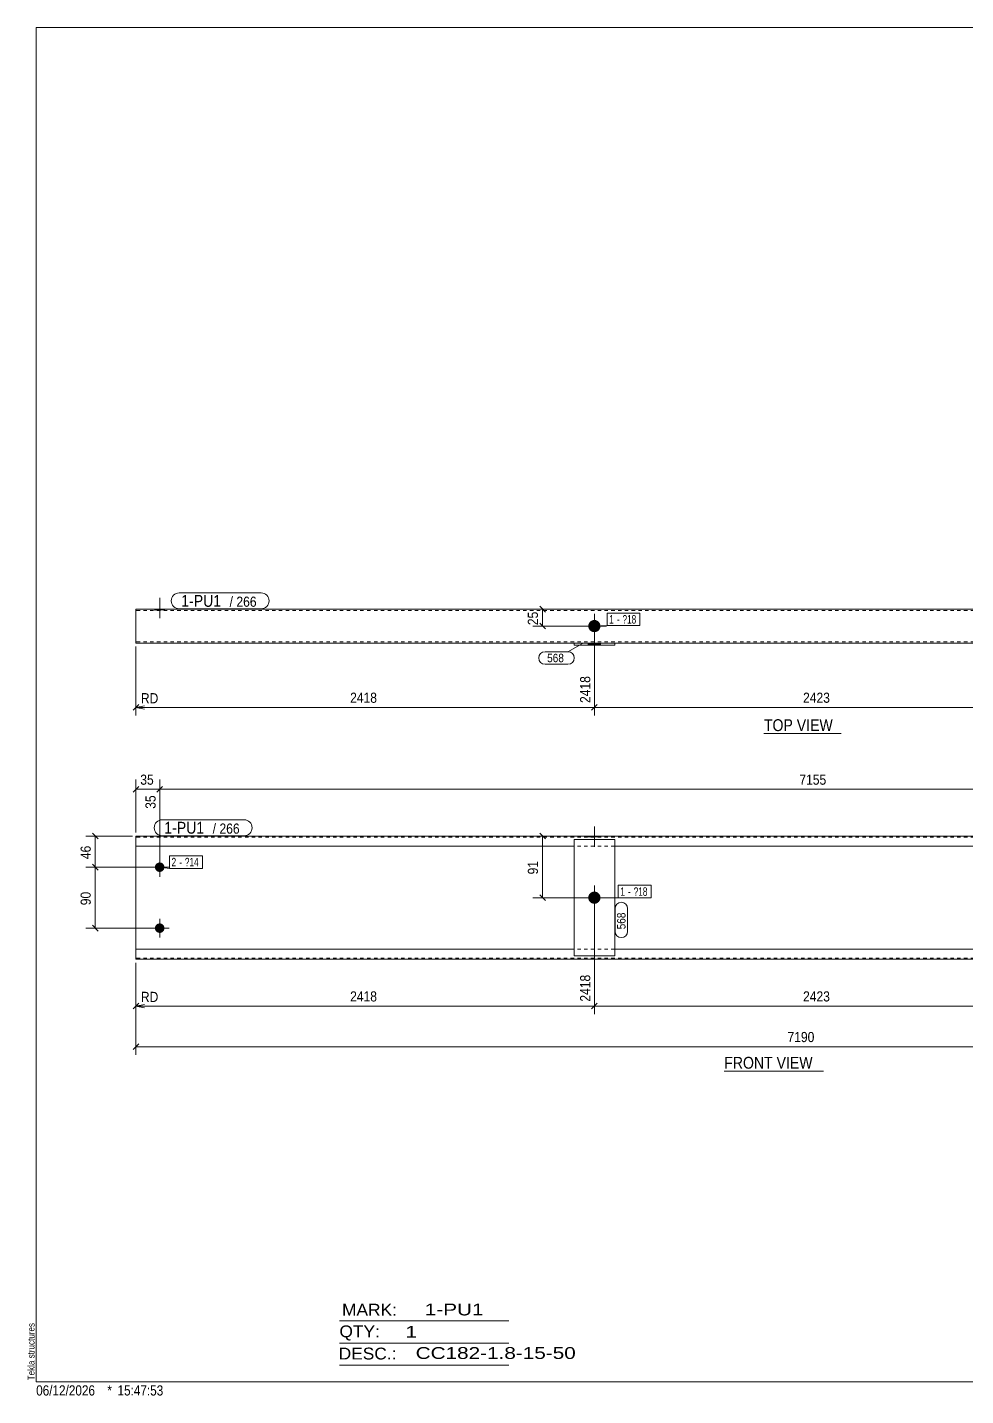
# Model space of a CAD drawing. Header units: millimetres. Extents: x 2 to 579, y 1 to 405.
# Drawn here: x 2.4 to 279.3, y 1 to 405 of the extents above; entities that cross this region are included whole.
import ezdxf

# ---------------------------------------------------------------- set-up
doc = ezdxf.new("R2010")
doc.units = ezdxf.units.MM
doc.linetypes.add('XKITLINE00', pattern=[0])
doc.linetypes.add('XKITLINE01', pattern=[4, 1, -1, 1, -1])
for name, color, linetype, lineweight in [('Bolt', 3, 'Continuous', 0), ('BoltMark', 7, 'Continuous', 0), ('Dimensions', 7, 'Continuous', 0), ('DrawingSheet', 5, 'Continuous', 0), ('OtherObjectType', 7, 'Continuous', 0), ('Part', 2, 'Continuous', 0), ('PartMark', 7, 'Continuous', 0)]:
    doc.layers.add(name, color=color, linetype=linetype, lineweight=lineweight)
doc.styles.add('ARIAL', font='ARIAL.TTF')
doc.styles.add('ARIAL_NARROW', font='ARIALN.TTF')

# ---------------------------------------------------------------- blocks, each defined once
blk = doc.blocks.new('*A2')
at = {"layer": 'Bolt'}
blk.add_hatch(color=3, dxfattribs=at).paths.add_polyline_path([(167.94, 165.84), (167.94, 166.2), (171.54, 166.2), (171.54, 165.84)], flags=17)
at = {"layer": 'Bolt', "color": 3, "linetype": 'XKITLINE00', "lineweight": 0}
for p, q in [((167.94, 166.2), (167.94, 165.84)), ((169.74, 169.02), (169.74, 163.02)), ((171.54, 166.2), (171.54, 165.84))]:
    blk.add_line(p, q, dxfattribs=at)
blk = doc.blocks.new('*A3')
at = {"layer": 'Bolt'}
for points in [[(41.48, 158.4), (41.52, 158.4), (41.55, 158.4), (41.59, 158.39), (41.62, 158.39), (41.66, 158.38), (41.69, 158.38), (41.72, 158.37), (41.76, 158.37), (41.79, 158.36), (41.82, 158.35), (41.86, 158.34), (41.89, 158.33), (41.92, 158.32), (41.95, 158.31), (41.99, 158.29), (42.02, 158.28), (42.05, 158.27), (42.08, 158.25), (42.11, 158.23), (42.14, 158.22), (42.17, 158.2), (42.2, 158.18), (42.23, 158.16), (42.26, 158.14), (42.28, 158.12), (42.31, 158.1), (42.34, 158.08), (42.36, 158.06), (42.39, 158.04), (42.42, 158.01), (42.44, 157.99), (42.46, 157.97), (42.49, 157.94), (42.51, 157.91), (42.53, 157.89), (42.55, 157.86), (42.57, 157.83), (42.59, 157.81), (42.61, 157.78), (42.63, 157.75), (42.65, 157.72), (42.67, 157.69), (42.68, 157.66), (42.7, 157.63), (42.72, 157.6), (42.73, 157.57), (42.74, 157.54), (42.76, 157.5), (42.77, 157.47), (42.78, 157.44), (42.79, 157.41), (42.8, 157.37), (42.81, 157.34), (42.82, 157.31), (42.82, 157.27), (42.83, 157.24), (42.83, 157.21), (42.84, 157.17), (42.84, 157.14), (42.85, 157.1), (42.85, 157.07), (42.85, 157.03), (42.85, 157), (42.85, 156.97), (42.85, 156.93), (42.85, 156.9), (42.84, 156.86), (42.84, 156.83), (42.83, 156.79), (42.83, 156.76), (42.82, 156.73), (42.82, 156.69), (42.81, 156.66), (42.8, 156.63), (42.79, 156.59), (42.78, 156.56), (42.77, 156.53), (42.76, 156.5), (42.74, 156.46), (42.73, 156.43), (42.72, 156.4), (42.7, 156.37), (42.68, 156.34), (42.67, 156.31), (42.65, 156.28), (42.63, 156.25), (42.61, 156.22), (42.59, 156.19), (42.57, 156.17), (42.55, 156.14), (42.53, 156.11), (42.51, 156.09), (42.49, 156.06), (42.46, 156.03), (42.44, 156.01), (42.42, 155.99), (42.39, 155.96), (42.36, 155.94), (42.34, 155.92), (42.31, 155.9), (42.28, 155.88), (42.26, 155.86), (42.23, 155.84), (42.2, 155.82), (42.17, 155.8), (42.14, 155.78), (42.11, 155.77), (42.08, 155.75), (42.05, 155.73), (42.02, 155.72), (41.99, 155.71), (41.95, 155.69), (41.92, 155.68), (41.89, 155.67), (41.86, 155.66), (41.82, 155.65), (41.79, 155.64), (41.76, 155.63), (41.72, 155.63), (41.69, 155.62), (41.66, 155.62), (41.62, 155.61), (41.59, 155.61), (41.55, 155.6), (41.52, 155.6), (41.48, 155.6), (41.45, 155.6), (41.42, 155.6), (41.38, 155.6), (41.35, 155.6), (41.31, 155.61), (41.28, 155.61), (41.24, 155.62), (41.21, 155.62), (41.18, 155.63), (41.14, 155.63), (41.11, 155.64), (41.08, 155.65), (41.04, 155.66), (41.01, 155.67), (40.98, 155.68), (40.95, 155.69), (40.91, 155.71), (40.88, 155.72), (40.85, 155.73), (40.82, 155.75), (40.79, 155.77), (40.76, 155.78), (40.73, 155.8), (40.7, 155.82), (40.67, 155.84), (40.64, 155.86), (40.62, 155.88), (40.59, 155.9), (40.56, 155.92), (40.54, 155.94), (40.51, 155.96), (40.48, 155.99), (40.46, 156.01), (40.44, 156.03), (40.41, 156.06), (40.39, 156.09), (40.37, 156.11), (40.35, 156.14), (40.33, 156.17), (40.31, 156.19), (40.29, 156.22), (40.27, 156.25), (40.25, 156.28), (40.23, 156.31), (40.22, 156.34), (40.2, 156.37), (40.18, 156.4), (40.17, 156.43), (40.16, 156.46), (40.14, 156.5), (40.13, 156.53), (40.12, 156.56), (40.11, 156.59), (40.1, 156.63), (40.09, 156.66), (40.08, 156.69), (40.08, 156.73), (40.07, 156.76), (40.07, 156.79), (40.06, 156.83), (40.06, 156.86), (40.05, 156.9), (40.05, 156.93), (40.05, 156.97), (40.05, 157), (40.05, 157.03), (40.05, 157.07), (40.05, 157.1), (40.06, 157.14), (40.06, 157.17), (40.07, 157.21), (40.07, 157.24), (40.08, 157.27), (40.08, 157.31), (40.09, 157.34), (40.1, 157.37), (40.11, 157.41), (40.12, 157.44), (40.13, 157.47), (40.14, 157.5), (40.16, 157.54), (40.17, 157.57), (40.18, 157.6), (40.2, 157.63), (40.22, 157.66), (40.23, 157.69), (40.25, 157.72), (40.27, 157.75), (40.29, 157.78), (40.31, 157.81), (40.33, 157.83), (40.35, 157.86), (40.37, 157.89), (40.39, 157.91), (40.41, 157.94), (40.44, 157.97), (40.46, 157.99), (40.48, 158.01), (40.51, 158.04), (40.54, 158.06), (40.56, 158.08), (40.59, 158.1), (40.62, 158.12), (40.64, 158.14), (40.67, 158.16), (40.7, 158.18), (40.73, 158.2), (40.76, 158.22), (40.79, 158.23), (40.82, 158.25), (40.85, 158.27), (40.88, 158.28), (40.91, 158.29), (40.95, 158.31), (40.98, 158.32), (41.01, 158.33), (41.04, 158.34), (41.08, 158.35), (41.11, 158.36), (41.14, 158.37), (41.18, 158.37), (41.21, 158.38), (41.24, 158.38), (41.28, 158.39), (41.31, 158.39), (41.35, 158.4), (41.38, 158.4), (41.42, 158.4), (41.45, 158.4)], [(41.48, 140.4), (41.52, 140.4), (41.55, 140.4), (41.59, 140.39), (41.62, 140.39), (41.66, 140.38), (41.69, 140.38), (41.72, 140.37), (41.76, 140.37), (41.79, 140.36), (41.82, 140.35), (41.86, 140.34), (41.89, 140.33), (41.92, 140.32), (41.95, 140.31), (41.99, 140.29), (42.02, 140.28), (42.05, 140.27), (42.08, 140.25), (42.11, 140.23), (42.14, 140.22), (42.17, 140.2), (42.2, 140.18), (42.23, 140.16), (42.26, 140.14), (42.28, 140.12), (42.31, 140.1), (42.34, 140.08), (42.36, 140.06), (42.39, 140.04), (42.42, 140.01), (42.44, 139.99), (42.46, 139.97), (42.49, 139.94), (42.51, 139.91), (42.53, 139.89), (42.55, 139.86), (42.57, 139.83), (42.59, 139.81), (42.61, 139.78), (42.63, 139.75), (42.65, 139.72), (42.67, 139.69), (42.68, 139.66), (42.7, 139.63), (42.72, 139.6), (42.73, 139.57), (42.74, 139.54), (42.76, 139.5), (42.77, 139.47), (42.78, 139.44), (42.79, 139.41), (42.8, 139.37), (42.81, 139.34), (42.82, 139.31), (42.82, 139.27), (42.83, 139.24), (42.83, 139.21), (42.84, 139.17), (42.84, 139.14), (42.85, 139.1), (42.85, 139.07), (42.85, 139.03), (42.85, 139), (42.85, 138.97), (42.85, 138.93), (42.85, 138.9), (42.84, 138.86), (42.84, 138.83), (42.83, 138.79), (42.83, 138.76), (42.82, 138.73), (42.82, 138.69), (42.81, 138.66), (42.8, 138.63), (42.79, 138.59), (42.78, 138.56), (42.77, 138.53), (42.76, 138.5), (42.74, 138.46), (42.73, 138.43), (42.72, 138.4), (42.7, 138.37), (42.68, 138.34), (42.67, 138.31), (42.65, 138.28), (42.63, 138.25), (42.61, 138.22), (42.59, 138.19), (42.57, 138.17), (42.55, 138.14), (42.53, 138.11), (42.51, 138.09), (42.49, 138.06), (42.46, 138.03), (42.44, 138.01), (42.42, 137.99), (42.39, 137.96), (42.36, 137.94), (42.34, 137.92), (42.31, 137.9), (42.28, 137.88), (42.26, 137.86), (42.23, 137.84), (42.2, 137.82), (42.17, 137.8), (42.14, 137.78), (42.11, 137.77), (42.08, 137.75), (42.05, 137.73), (42.02, 137.72), (41.99, 137.71), (41.95, 137.69), (41.92, 137.68), (41.89, 137.67), (41.86, 137.66), (41.82, 137.65), (41.79, 137.64), (41.76, 137.63), (41.72, 137.63), (41.69, 137.62), (41.66, 137.62), (41.62, 137.61), (41.59, 137.61), (41.55, 137.6), (41.52, 137.6), (41.48, 137.6), (41.45, 137.6), (41.42, 137.6), (41.38, 137.6), (41.35, 137.6), (41.31, 137.61), (41.28, 137.61), (41.24, 137.62), (41.21, 137.62), (41.18, 137.63), (41.14, 137.63), (41.11, 137.64), (41.08, 137.65), (41.04, 137.66), (41.01, 137.67), (40.98, 137.68), (40.95, 137.69), (40.91, 137.71), (40.88, 137.72), (40.85, 137.73), (40.82, 137.75), (40.79, 137.77), (40.76, 137.78), (40.73, 137.8), (40.7, 137.82), (40.67, 137.84), (40.64, 137.86), (40.62, 137.88), (40.59, 137.9), (40.56, 137.92), (40.54, 137.94), (40.51, 137.96), (40.48, 137.99), (40.46, 138.01), (40.44, 138.03), (40.41, 138.06), (40.39, 138.09), (40.37, 138.11), (40.35, 138.14), (40.33, 138.17), (40.31, 138.19), (40.29, 138.22), (40.27, 138.25), (40.25, 138.28), (40.23, 138.31), (40.22, 138.34), (40.2, 138.37), (40.18, 138.4), (40.17, 138.43), (40.16, 138.46), (40.14, 138.5), (40.13, 138.53), (40.12, 138.56), (40.11, 138.59), (40.1, 138.63), (40.09, 138.66), (40.08, 138.69), (40.08, 138.73), (40.07, 138.76), (40.07, 138.79), (40.06, 138.83), (40.06, 138.86), (40.05, 138.9), (40.05, 138.93), (40.05, 138.97), (40.05, 139), (40.05, 139.03), (40.05, 139.07), (40.05, 139.1), (40.06, 139.14), (40.06, 139.17), (40.07, 139.21), (40.07, 139.24), (40.08, 139.27), (40.08, 139.31), (40.09, 139.34), (40.1, 139.37), (40.11, 139.41), (40.12, 139.44), (40.13, 139.47), (40.14, 139.5), (40.16, 139.54), (40.17, 139.57), (40.18, 139.6), (40.2, 139.63), (40.22, 139.66), (40.23, 139.69), (40.25, 139.72), (40.27, 139.75), (40.29, 139.78), (40.31, 139.81), (40.33, 139.83), (40.35, 139.86), (40.37, 139.89), (40.39, 139.91), (40.41, 139.94), (40.44, 139.97), (40.46, 139.99), (40.48, 140.01), (40.51, 140.04), (40.54, 140.06), (40.56, 140.08), (40.59, 140.1), (40.62, 140.12), (40.64, 140.14), (40.67, 140.16), (40.7, 140.18), (40.73, 140.2), (40.76, 140.22), (40.79, 140.23), (40.82, 140.25), (40.85, 140.27), (40.88, 140.28), (40.91, 140.29), (40.95, 140.31), (40.98, 140.32), (41.01, 140.33), (41.04, 140.34), (41.08, 140.35), (41.11, 140.36), (41.14, 140.37), (41.18, 140.37), (41.21, 140.38), (41.24, 140.38), (41.28, 140.39), (41.31, 140.39), (41.35, 140.4), (41.38, 140.4), (41.42, 140.4), (41.45, 140.4)]]:
    blk.add_hatch(color=3, dxfattribs=at).paths.add_polyline_path(points, flags=17)
at = {"layer": 'Bolt', "color": 3, "linetype": 'XKITLINE00', "lineweight": 0}
for p, q in [((41.45, 154.2), (41.45, 159.8)), ((44.25, 157), (38.65, 157)), ((41.45, 136.2), (41.45, 141.8)), ((44.25, 139), (38.65, 139))]:
    blk.add_line(p, q, dxfattribs=at)
blk = doc.blocks.new('*A4')
at = {"layer": 'Bolt'}
blk.add_hatch(color=3, dxfattribs=at).paths.add_polyline_path([(171.54, 147.96), (171.54, 147.91), (171.54, 147.87), (171.54, 147.82), (171.53, 147.78), (171.52, 147.74), (171.52, 147.69), (171.51, 147.65), (171.5, 147.61), (171.49, 147.56), (171.48, 147.52), (171.47, 147.48), (171.45, 147.44), (171.44, 147.39), (171.42, 147.35), (171.41, 147.31), (171.39, 147.27), (171.37, 147.23), (171.35, 147.19), (171.33, 147.15), (171.31, 147.11), (171.29, 147.07), (171.26, 147.04), (171.24, 147), (171.22, 146.96), (171.19, 146.93), (171.16, 146.89), (171.14, 146.86), (171.11, 146.82), (171.08, 146.79), (171.05, 146.76), (171.02, 146.73), (170.99, 146.7), (170.95, 146.67), (170.92, 146.64), (170.89, 146.61), (170.85, 146.58), (170.82, 146.55), (170.78, 146.53), (170.74, 146.5), (170.71, 146.48), (170.67, 146.46), (170.63, 146.43), (170.59, 146.41), (170.55, 146.39), (170.51, 146.37), (170.47, 146.35), (170.43, 146.34), (170.39, 146.32), (170.35, 146.31), (170.31, 146.29), (170.27, 146.28), (170.22, 146.27), (170.18, 146.25), (170.14, 146.24), (170.1, 146.23), (170.05, 146.23), (170.01, 146.22), (169.96, 146.21), (169.92, 146.21), (169.88, 146.2), (169.83, 146.2), (169.79, 146.2), (169.74, 146.2), (169.7, 146.2), (169.66, 146.2), (169.61, 146.2), (169.57, 146.21), (169.52, 146.21), (169.48, 146.22), (169.44, 146.23), (169.39, 146.23), (169.35, 146.24), (169.31, 146.25), (169.26, 146.27), (169.22, 146.28), (169.18, 146.29), (169.14, 146.31), (169.1, 146.32), (169.06, 146.34), (169.01, 146.35), (168.97, 146.37), (168.93, 146.39), (168.9, 146.41), (168.86, 146.43), (168.82, 146.46), (168.78, 146.48), (168.74, 146.5), (168.71, 146.53), (168.67, 146.55), (168.64, 146.58), (168.6, 146.61), (168.57, 146.64), (168.54, 146.67), (168.5, 146.7), (168.47, 146.73), (168.44, 146.76), (168.41, 146.79), (168.38, 146.82), (168.35, 146.86), (168.32, 146.89), (168.3, 146.93), (168.27, 146.96), (168.25, 147), (168.22, 147.04), (168.2, 147.07), (168.18, 147.11), (168.16, 147.15), (168.14, 147.19), (168.12, 147.23), (168.1, 147.27), (168.08, 147.31), (168.06, 147.35), (168.05, 147.39), (168.03, 147.44), (168.02, 147.48), (168.01, 147.52), (168, 147.56), (167.99, 147.61), (167.98, 147.65), (167.97, 147.69), (167.96, 147.74), (167.96, 147.78), (167.95, 147.82), (167.95, 147.87), (167.95, 147.91), (167.94, 147.96), (167.94, 148), (167.94, 148.04), (167.95, 148.09), (167.95, 148.13), (167.95, 148.18), (167.96, 148.22), (167.96, 148.26), (167.97, 148.31), (167.98, 148.35), (167.99, 148.39), (168, 148.44), (168.01, 148.48), (168.02, 148.52), (168.03, 148.56), (168.05, 148.61), (168.06, 148.65), (168.08, 148.69), (168.1, 148.73), (168.12, 148.77), (168.14, 148.81), (168.16, 148.85), (168.18, 148.89), (168.2, 148.93), (168.22, 148.96), (168.25, 149), (168.27, 149.04), (168.3, 149.07), (168.32, 149.11), (168.35, 149.14), (168.38, 149.18), (168.41, 149.21), (168.44, 149.24), (168.47, 149.27), (168.5, 149.3), (168.54, 149.33), (168.57, 149.36), (168.6, 149.39), (168.64, 149.42), (168.67, 149.45), (168.71, 149.47), (168.74, 149.5), (168.78, 149.52), (168.82, 149.54), (168.86, 149.57), (168.9, 149.59), (168.93, 149.61), (168.97, 149.63), (169.01, 149.65), (169.06, 149.66), (169.1, 149.68), (169.14, 149.69), (169.18, 149.71), (169.22, 149.72), (169.26, 149.73), (169.31, 149.75), (169.35, 149.76), (169.39, 149.77), (169.44, 149.77), (169.48, 149.78), (169.52, 149.79), (169.57, 149.79), (169.61, 149.8), (169.66, 149.8), (169.7, 149.8), (169.74, 149.8), (169.79, 149.8), (169.83, 149.8), (169.88, 149.8), (169.92, 149.79), (169.96, 149.79), (170.01, 149.78), (170.05, 149.77), (170.1, 149.77), (170.14, 149.76), (170.18, 149.75), (170.22, 149.73), (170.27, 149.72), (170.31, 149.71), (170.35, 149.69), (170.39, 149.68), (170.43, 149.66), (170.47, 149.65), (170.51, 149.63), (170.55, 149.61), (170.59, 149.59), (170.63, 149.57), (170.67, 149.54), (170.71, 149.52), (170.74, 149.5), (170.78, 149.47), (170.82, 149.45), (170.85, 149.42), (170.89, 149.39), (170.92, 149.36), (170.95, 149.33), (170.99, 149.3), (171.02, 149.27), (171.05, 149.24), (171.08, 149.21), (171.11, 149.18), (171.14, 149.14), (171.16, 149.11), (171.19, 149.07), (171.22, 149.04), (171.24, 149), (171.26, 148.96), (171.29, 148.93), (171.31, 148.89), (171.33, 148.85), (171.35, 148.81), (171.37, 148.77), (171.39, 148.73), (171.41, 148.69), (171.42, 148.65), (171.44, 148.61), (171.45, 148.56), (171.47, 148.52), (171.48, 148.48), (171.49, 148.44), (171.5, 148.39), (171.51, 148.35), (171.52, 148.31), (171.52, 148.26), (171.53, 148.22), (171.54, 148.18), (171.54, 148.13), (171.54, 148.09), (171.54, 148.04), (171.54, 148)], flags=17)
at = {"layer": 'Bolt', "color": 3, "linetype": 'XKITLINE00', "lineweight": 0}
for p, q in [((169.74, 151.6), (169.74, 144.4)), ((173.34, 148), (166.14, 148))]:
    blk.add_line(p, q, dxfattribs=at)
blk = doc.blocks.new('*A6')
at = {"layer": 'Part'}
blk.add_hatch(color=2, dxfattribs=at).paths.add_polyline_path([(367.14, 131.2), (368.74, 131.2), (367.94, 129.8)], flags=17)
at = {"layer": 'Part', "color": 2, "linetype": 'XKITLINE00', "lineweight": 0}
for p, q in [((34.45, 129.8), (34.45, 166.2)), ((103.64, 166.2), (34.45, 166.2)), ((235.74, 166.2), (103.74, 166.2)), ((367.84, 166.2), (235.84, 166.2)), ((427.94, 166.2), (367.94, 166.2)), ((427.94, 129.8), (427.94, 166.2)), ((103.64, 163.2), (34.45, 163.2)), ((163.74, 163.2), (103.74, 163.2)), ((235.74, 163.2), (175.74, 163.2)), ((295.84, 163.2), (235.84, 163.2)), ((367.84, 163.2), (307.84, 163.2)), ((427.94, 163.2), (367.94, 163.2)), ((103.64, 132.8), (34.45, 132.8)), ((103.64, 129.8), (34.45, 129.8)), ((163.74, 132.8), (103.74, 132.8)), ((235.74, 129.8), (103.74, 129.8)), ((235.74, 132.8), (175.74, 132.8)), ((295.84, 132.8), (235.84, 132.8)), ((367.84, 129.8), (235.84, 129.8)), ((367.84, 132.8), (307.84, 132.8)), ((367.94, 129.8), (367.14, 131.2)), ((367.14, 131.2), (368.74, 131.2)), ((427.94, 132.8), (367.94, 132.8)), ((368.74, 131.2), (367.94, 129.8)), ((427.94, 129.8), (367.94, 129.8))]:
    blk.add_line(p, q, dxfattribs=at)
at = {"layer": 'Part', "color": 7, "linetype": 'XKITLINE01', "lineweight": 0}
for p, q in [((103.64, 165.84), (34.45, 165.84)), ((235.74, 165.84), (103.74, 165.84)), ((367.84, 165.84), (235.84, 165.84)), ((427.94, 165.84), (367.94, 165.84)), ((175.74, 163.2), (163.74, 163.2)), ((307.84, 163.2), (295.84, 163.2)), ((103.64, 130.16), (34.45, 130.16)), ((235.74, 130.16), (103.74, 130.16)), ((175.74, 132.8), (163.74, 132.8)), ((367.84, 130.16), (235.84, 130.16)), ((307.84, 132.8), (295.84, 132.8)), ((427.94, 130.16), (367.94, 130.16))]:
    blk.add_line(p, q, dxfattribs=at)
at = {"layer": 'Part', "color": 2, "linetype": 'XKITLINE00', "lineweight": 0}
blk.add_circle((367.94, 130.7), 1, dxfattribs=at)
blk = doc.blocks.new('*A7')
at = {"layer": 'Part', "color": 2, "linetype": 'XKITLINE00', "lineweight": 0}
for p, q in [((163.74, 165.2), (163.74, 130.8)), ((175.74, 165.2), (163.74, 165.2)), ((175.74, 130.8), (175.74, 165.2)), ((163.74, 130.8), (175.74, 130.8))]:
    blk.add_line(p, q, dxfattribs=at)
blk = doc.blocks.new('*A10')
at = {"layer": 'Bolt'}
blk.add_hatch(color=3, dxfattribs=at).paths.add_polyline_path([(167.94, 228.24), (167.95, 228.29), (167.95, 228.33), (167.95, 228.38), (167.96, 228.42), (167.96, 228.46), (167.97, 228.51), (167.98, 228.55), (167.99, 228.59), (168, 228.64), (168.01, 228.68), (168.02, 228.72), (168.03, 228.76), (168.05, 228.81), (168.06, 228.85), (168.08, 228.89), (168.1, 228.93), (168.12, 228.97), (168.14, 229.01), (168.16, 229.05), (168.18, 229.09), (168.2, 229.13), (168.22, 229.16), (168.25, 229.2), (168.27, 229.24), (168.3, 229.27), (168.32, 229.31), (168.35, 229.34), (168.38, 229.38), (168.41, 229.41), (168.44, 229.44), (168.47, 229.47), (168.5, 229.5), (168.54, 229.53), (168.57, 229.56), (168.6, 229.59), (168.64, 229.62), (168.67, 229.65), (168.71, 229.67), (168.74, 229.7), (168.78, 229.72), (168.82, 229.74), (168.86, 229.77), (168.9, 229.79), (168.93, 229.81), (168.97, 229.83), (169.01, 229.85), (169.06, 229.86), (169.1, 229.88), (169.14, 229.9), (169.18, 229.91), (169.22, 229.92), (169.26, 229.94), (169.31, 229.95), (169.35, 229.96), (169.39, 229.97), (169.44, 229.97), (169.48, 229.98), (169.52, 229.99), (169.57, 229.99), (169.61, 230), (169.66, 230), (169.7, 230), (169.74, 230), (169.79, 230), (169.83, 230), (169.88, 230), (169.92, 229.99), (169.96, 229.99), (170.01, 229.98), (170.05, 229.97), (170.1, 229.97), (170.14, 229.96), (170.18, 229.95), (170.22, 229.94), (170.27, 229.92), (170.31, 229.91), (170.35, 229.9), (170.39, 229.88), (170.43, 229.86), (170.47, 229.85), (170.51, 229.83), (170.55, 229.81), (170.59, 229.79), (170.63, 229.77), (170.67, 229.74), (170.71, 229.72), (170.74, 229.7), (170.78, 229.67), (170.82, 229.65), (170.85, 229.62), (170.89, 229.59), (170.92, 229.56), (170.95, 229.53), (170.99, 229.5), (171.02, 229.47), (171.05, 229.44), (171.08, 229.41), (171.11, 229.38), (171.14, 229.34), (171.16, 229.31), (171.19, 229.27), (171.22, 229.24), (171.24, 229.2), (171.26, 229.16), (171.29, 229.13), (171.31, 229.09), (171.33, 229.05), (171.35, 229.01), (171.37, 228.97), (171.39, 228.93), (171.41, 228.89), (171.42, 228.85), (171.44, 228.81), (171.45, 228.76), (171.47, 228.72), (171.48, 228.68), (171.49, 228.64), (171.5, 228.59), (171.51, 228.55), (171.52, 228.51), (171.52, 228.46), (171.53, 228.42), (171.54, 228.38), (171.54, 228.33), (171.54, 228.29), (171.54, 228.24), (171.54, 228.2), (171.54, 228.16), (171.54, 228.11), (171.54, 228.07), (171.54, 228.02), (171.53, 227.98), (171.52, 227.94), (171.52, 227.89), (171.51, 227.85), (171.5, 227.81), (171.49, 227.76), (171.48, 227.72), (171.47, 227.68), (171.45, 227.64), (171.44, 227.59), (171.42, 227.55), (171.41, 227.51), (171.39, 227.47), (171.37, 227.43), (171.35, 227.39), (171.33, 227.35), (171.31, 227.31), (171.29, 227.27), (171.26, 227.24), (171.24, 227.2), (171.22, 227.16), (171.19, 227.13), (171.16, 227.09), (171.14, 227.06), (171.11, 227.02), (171.08, 226.99), (171.05, 226.96), (171.02, 226.93), (170.99, 226.9), (170.95, 226.87), (170.92, 226.84), (170.89, 226.81), (170.85, 226.78), (170.82, 226.75), (170.78, 226.73), (170.74, 226.7), (170.71, 226.68), (170.67, 226.66), (170.63, 226.63), (170.59, 226.61), (170.55, 226.59), (170.51, 226.57), (170.47, 226.55), (170.43, 226.54), (170.39, 226.52), (170.35, 226.51), (170.31, 226.49), (170.27, 226.48), (170.22, 226.47), (170.18, 226.45), (170.14, 226.44), (170.1, 226.43), (170.05, 226.43), (170.01, 226.42), (169.96, 226.41), (169.92, 226.41), (169.88, 226.41), (169.83, 226.4), (169.79, 226.4), (169.74, 226.4), (169.7, 226.4), (169.66, 226.4), (169.61, 226.41), (169.57, 226.41), (169.52, 226.41), (169.48, 226.42), (169.44, 226.43), (169.39, 226.43), (169.35, 226.44), (169.31, 226.45), (169.26, 226.47), (169.22, 226.48), (169.18, 226.49), (169.14, 226.51), (169.1, 226.52), (169.06, 226.54), (169.01, 226.55), (168.97, 226.57), (168.93, 226.59), (168.9, 226.61), (168.86, 226.63), (168.82, 226.66), (168.78, 226.68), (168.74, 226.7), (168.71, 226.73), (168.67, 226.75), (168.64, 226.78), (168.6, 226.81), (168.57, 226.84), (168.54, 226.87), (168.5, 226.9), (168.47, 226.93), (168.44, 226.96), (168.41, 226.99), (168.38, 227.02), (168.35, 227.06), (168.32, 227.09), (168.3, 227.13), (168.27, 227.16), (168.25, 227.2), (168.22, 227.24), (168.2, 227.27), (168.18, 227.31), (168.16, 227.35), (168.14, 227.39), (168.12, 227.43), (168.1, 227.47), (168.08, 227.51), (168.06, 227.55), (168.05, 227.59), (168.03, 227.64), (168.02, 227.68), (168.01, 227.72), (168, 227.76), (167.99, 227.81), (167.98, 227.85), (167.97, 227.89), (167.96, 227.94), (167.96, 227.98), (167.95, 228.02), (167.95, 228.07), (167.95, 228.11), (167.94, 228.16), (167.94, 228.2)], flags=17)
at = {"layer": 'Bolt', "color": 3, "linetype": 'XKITLINE00', "lineweight": 0}
for p, q in [((169.74, 224.6), (169.74, 231.8)), ((173.34, 228.2), (166.14, 228.2))]:
    blk.add_line(p, q, dxfattribs=at)
blk = doc.blocks.new('*A11')
at = {"layer": 'Bolt'}
blk.add_hatch(color=3, dxfattribs=at).paths.add_polyline_path([(40.05, 232.84), (40.05, 233.2), (42.85, 233.2), (42.85, 232.84)], flags=17)
blk.add_hatch(color=3, dxfattribs=at).paths.add_polyline_path([(40.05, 232.84), (40.05, 233.2), (42.85, 233.2), (42.85, 232.84)], flags=17)
at = {"layer": 'Bolt', "color": 3, "linetype": 'XKITLINE00', "lineweight": 0}
for p, q in [((41.45, 230.52), (41.45, 236.52)), ((41.45, 230.52), (41.45, 236.52)), ((40.05, 232.84), (40.05, 233.2)), ((40.05, 232.84), (40.05, 233.2)), ((42.85, 232.84), (42.85, 233.2)), ((42.85, 232.84), (42.85, 233.2))]:
    blk.add_line(p, q, dxfattribs=at)
blk = doc.blocks.new('*A12')
at = {"layer": 'Bolt'}
blk.add_hatch(color=3, dxfattribs=at).paths.add_polyline_path([(167.94, 222.6), (167.94, 223.2), (171.54, 223.2), (171.54, 222.6)], flags=17)
at = {"layer": 'Bolt', "color": 3, "linetype": 'XKITLINE00', "lineweight": 0}
for p, q in [((167.94, 223.2), (167.94, 222.6)), ((169.74, 225.9), (169.74, 219.9)), ((171.54, 223.2), (171.54, 222.6))]:
    blk.add_line(p, q, dxfattribs=at)
blk = doc.blocks.new('*A14')
at = {"layer": 'Part'}
blk.add_hatch(color=2, dxfattribs=at).paths.add_polyline_path([(367.14, 229.6), (368.74, 229.6), (367.94, 228.2)], flags=17)
at = {"layer": 'Part', "color": 2, "linetype": 'XKITLINE00', "lineweight": 0}
for p, q in [((34.45, 223.2), (34.45, 233.2)), ((34.45, 233.2), (103.64, 233.2)), ((103.74, 233.2), (235.74, 233.2)), ((235.84, 233.2), (367.84, 233.2)), ((367.94, 233.2), (427.94, 233.2)), ((427.94, 233.2), (427.94, 223.2)), ((367.94, 228.2), (367.14, 229.6)), ((367.14, 229.6), (368.74, 229.6)), ((368.74, 229.6), (367.94, 228.2)), ((103.64, 223.2), (34.45, 223.2)), ((235.74, 223.2), (103.74, 223.2)), ((367.84, 223.2), (235.84, 223.2)), ((427.94, 223.2), (367.94, 223.2))]:
    blk.add_line(p, q, dxfattribs=at)
at = {"layer": 'Part', "color": 7, "linetype": 'XKITLINE01', "lineweight": 0}
for p, q in [((103.64, 232.84), (34.45, 232.84)), ((235.74, 232.84), (103.74, 232.84)), ((367.84, 232.84), (235.84, 232.84)), ((427.94, 232.84), (367.94, 232.84)), ((103.64, 223.56), (34.45, 223.56)), ((235.74, 223.56), (103.74, 223.56)), ((367.84, 223.56), (235.84, 223.56)), ((427.94, 223.56), (367.94, 223.56))]:
    blk.add_line(p, q, dxfattribs=at)
at = {"layer": 'Part', "color": 2, "linetype": 'XKITLINE00', "lineweight": 0}
blk.add_circle((367.94, 229.1), 1, dxfattribs=at)
blk = doc.blocks.new('*A15')
at = {"layer": 'Part', "color": 2, "linetype": 'XKITLINE00', "lineweight": 0}
for p, q in [((163.74, 222.6), (163.74, 223.2)), ((175.74, 222.6), (163.74, 222.6)), ((175.74, 223.2), (175.74, 222.6))]:
    blk.add_line(p, q, dxfattribs=at)
at = {"layer": 'Part', "color": 7, "linetype": 'XKITLINE01', "lineweight": 0}
blk.add_line((163.74, 223.2), (175.74, 223.2), dxfattribs=at)
blk = doc.blocks.new('*A17')
at = {"layer": 'DrawingSheet', "color": 5, "linetype": 'XKITLINE00', "lineweight": 0}
for p, q in [((579, 405), (5, 405)), ((5, 405), (5, 5)), ((579, 5), (579, 405)), ((5, 5), (579, 5))]:
    blk.add_line(p, q, dxfattribs=at)
at = {"layer": 'DrawingSheet', "color": 5, "style": 'ARIAL', "width": 0.85}
blk.add_text('Tekla structures', height=2, rotation=90, dxfattribs=at).set_placement((4.5, 5.5))
blk = doc.blocks.new('*A21')
at = {"layer": 'OtherObjectType', "color": 6, "linetype": 'XKITLINE00', "lineweight": 0}
for p, q in [((94.5, 23), (144.5, 23)), ((94.5, 16.5), (144.5, 16.5)), ((94.5, 10), (144.5, 10))]:
    blk.add_line(p, q, dxfattribs=at)
at = {"layer": 'OtherObjectType', "color": 6, "style": 'ARIAL_NARROW'}
for s, width, p in [('MARK:', 1.275, (95.27, 24.58)), ('1-PU1', 1.525501, (119.69, 24.65)), ('QTY:', 1.275, (94.5, 18.19)), ('1', 1.525501, (113.99, 18.05)), ('DESC.:', 1.275, (94.29, 11.63)), ('CC182-1.8-15-50', 1.525501, (117, 11.79))]:
    blk.add_text(s, height=3.5, dxfattribs=dict(at, width=width)).set_placement(p)
blk = doc.blocks.new('*A24')
at = {"layer": 'OtherObjectType', "color": 7, "style": 'ARIAL_NARROW', "width": 1.008832}
for s, p in [('06/12/2026', (4.99, 1)), ('15:47:53', (29, 1)), ('*', (26, 1))]:
    blk.add_text(s, height=3, dxfattribs=at).set_placement(p)
blk = doc.blocks.new('*A25')
at = {"layer": 'Dimensions', "color": 7, "linetype": 'XKITLINE00', "lineweight": 0}
for p, q in [((34.45, 128.8), (34.45, 101.6)), ((427.94, 128.8), (427.94, 101.6)), ((35.3, 104.85), (33.6, 103.15)), ((34.45, 104), (427.94, 104)), ((428.79, 104.85), (427.1, 103.15))]:
    blk.add_line(p, q, dxfattribs=at)
at = {"layer": 'Dimensions', "color": 3}
for p in [(34.45, 104), (427.94, 104)]:
    blk.add_point(p, dxfattribs=at)
at = {"layer": 'Dimensions', "color": 3, "style": 'ARIAL', "width": 0.85}
blk.add_text('7190', height=3, dxfattribs=at).set_placement((226.75, 105.35))
blk = doc.blocks.new('*A26')
at = {"layer": 'Dimensions', "color": 7, "linetype": 'XKITLINE00', "lineweight": 0}
for p, q in [((34.45, 167.2), (34.45, 182.85)), ((41.45, 158), (41.45, 182.85)), ((35.3, 180.85), (33.6, 179.15)), ((34.45, 180), (41.45, 180)), ((42.3, 180.85), (40.6, 179.15))]:
    blk.add_line(p, q, dxfattribs=at)
at = {"layer": 'Dimensions', "color": 3}
for p in [(34.45, 180), (41.45, 180)]:
    blk.add_point(p, dxfattribs=at)
at = {"layer": 'Dimensions', "color": 3, "style": 'ARIAL', "width": 0.85}
blk.add_text('35', height=3, dxfattribs=at).set_placement((35.72, 181.35))
blk.add_text('35', height=3, rotation=90.0002, dxfattribs=at).set_placement((40.25, 174.25))
blk = doc.blocks.new('*A27')
at = {"layer": 'Dimensions', "color": 7, "linetype": 'XKITLINE00', "lineweight": 0}
for p, q in [((41.45, 158), (41.45, 182.85)), ((427.94, 167.2), (427.94, 182.85)), ((42.3, 180.85), (40.6, 179.15)), ((41.45, 180), (427.94, 180)), ((428.79, 180.85), (427.1, 179.15))]:
    blk.add_line(p, q, dxfattribs=at)
at = {"layer": 'Dimensions', "color": 3}
for p in [(41.45, 180), (427.94, 180)]:
    blk.add_point(p, dxfattribs=at)
at = {"layer": 'Dimensions', "color": 3, "style": 'ARIAL', "width": 0.85}
blk.add_text('7155', height=3, dxfattribs=at).set_placement((230.25, 181.35))
blk.add_text('7190', height=3, rotation=90.0002, dxfattribs=at).set_placement((426.74, 169.8))
blk = doc.blocks.new('*A28')
at = {"layer": 'Dimensions', "color": 7, "linetype": 'XKITLINE00', "lineweight": 0}
for p, q in [((169.74, 147), (169.74, 113.6)), ((34.45, 128.8), (34.45, 113.6)), ((34.45, 128.8), (34.45, 113.6)), ((35.3, 116.85), (33.6, 115.15)), ((36.95, 116.5), (34.45, 116)), ((34.45, 116), (169.74, 116)), ((36.95, 115.5), (34.45, 116)), ((41.67, 116), (34.45, 116)), ((170.59, 116.85), (168.9, 115.15))]:
    blk.add_line(p, q, dxfattribs=at)
at = {"layer": 'Dimensions', "color": 3}
for p in [(34.45, 116), (169.74, 116)]:
    blk.add_point(p, dxfattribs=at)
at = {"layer": 'Dimensions', "color": 7}
blk.add_point((34.45, 116), dxfattribs=at)
at = {"layer": 'Dimensions', "color": 3, "style": 'ARIAL', "width": 0.85}
blk.add_text('2418', height=3, rotation=90.0002, dxfattribs=at).set_placement((168.54, 117.3))
for s, p in [('RD', (35.89, 117.2)), ('2418', (97.65, 117.35))]:
    blk.add_text(s, height=3, dxfattribs=at).set_placement(p)
blk = doc.blocks.new('*A29')
at = {"layer": 'Dimensions', "color": 7, "linetype": 'XKITLINE00', "lineweight": 0}
for p, q in [((169.74, 147), (169.74, 113.6)), ((301.84, 147), (301.84, 113.6)), ((170.59, 116.85), (168.9, 115.15)), ((169.74, 116), (301.84, 116)), ((302.69, 116.85), (301, 115.15))]:
    blk.add_line(p, q, dxfattribs=at)
at = {"layer": 'Dimensions', "color": 3}
for p in [(169.74, 116), (301.84, 116)]:
    blk.add_point(p, dxfattribs=at)
at = {"layer": 'Dimensions', "color": 3, "style": 'ARIAL', "width": 0.85}
blk.add_text('4842', height=3, rotation=90.0002, dxfattribs=at).set_placement((300.64, 117.3))
blk.add_text('2423', height=3, dxfattribs=at).set_placement((231.34, 117.35))
blk = doc.blocks.new('*A31')
at = {"layer": 'Dimensions', "color": 7, "linetype": 'XKITLINE00', "lineweight": 0}
for p, q in [((168.74, 166.2), (151.6, 166.2)), ((153.6, 167.05), (155.3, 165.35)), ((154.45, 148), (154.45, 166.2)), ((168.74, 148), (151.6, 148)), ((153.6, 148.85), (155.3, 147.15))]:
    blk.add_line(p, q, dxfattribs=at)
at = {"layer": 'Dimensions', "color": 3}
for p in [(154.45, 166.2), (154.45, 148)]:
    blk.add_point(p, dxfattribs=at)
at = {"layer": 'Dimensions', "color": 3, "style": 'ARIAL', "width": 0.85}
blk.add_text('91', height=3, rotation=90.0002, dxfattribs=at).set_placement((153.1, 154.87))
blk = doc.blocks.new('*A33')
at = {"layer": 'Dimensions', "color": 7, "linetype": 'XKITLINE00', "lineweight": 0}
for p, q in [((21.6, 157.85), (23.3, 156.15)), ((40.45, 157), (19.6, 157)), ((22.45, 139), (22.45, 157)), ((40.45, 139), (19.6, 139)), ((21.6, 139.85), (23.3, 138.15))]:
    blk.add_line(p, q, dxfattribs=at)
at = {"layer": 'Dimensions', "color": 3}
for p in [(22.45, 157), (22.45, 139)]:
    blk.add_point(p, dxfattribs=at)
at = {"layer": 'Dimensions', "color": 3, "style": 'ARIAL', "width": 0.85}
blk.add_text('90', height=3, rotation=90.0002, dxfattribs=at).set_placement((21.1, 145.77))
blk = doc.blocks.new('*A34')
at = {"layer": 'Dimensions', "color": 7, "linetype": 'XKITLINE00', "lineweight": 0}
for p, q in [((33.45, 166.2), (19.6, 166.2)), ((21.6, 167.05), (23.3, 165.35)), ((22.45, 157), (22.45, 166.2)), ((21.6, 157.85), (23.3, 156.15)), ((40.45, 157), (19.6, 157))]:
    blk.add_line(p, q, dxfattribs=at)
at = {"layer": 'Dimensions', "color": 3}
for p in [(22.45, 166.2), (22.45, 157)]:
    blk.add_point(p, dxfattribs=at)
at = {"layer": 'Dimensions', "color": 3, "style": 'ARIAL', "width": 0.85}
blk.add_text('46', height=3, rotation=90.0002, dxfattribs=at).set_placement((21.1, 159.37))
blk = doc.blocks.new('*A36')
at = {"layer": 'BoltMark', "color": 7, "linetype": 'XKITLINE00', "lineweight": 0}
for p, q in [((176.81, 151.66), (186.5, 151.66)), ((176.81, 147.96), (176.81, 151.66)), ((186.5, 147.96), (186.5, 151.66)), ((169.74, 148), (176.81, 147.96)), ((176.81, 147.96), (186.5, 147.96))]:
    blk.add_line(p, q, dxfattribs=at)
at = {"layer": 'BoltMark', "color": 3, "style": 'ARIAL_NARROW', "width": 0.85}
for s, p in [('1', (177.41, 148.56)), ('-', (179.68, 148.56)), ('?18', (181.34, 148.56))]:
    blk.add_text(s, height=2.5, dxfattribs=at).set_placement(p)
blk = doc.blocks.new('*A37')
at = {"layer": 'BoltMark', "color": 7, "linetype": 'XKITLINE00', "lineweight": 0}
for p, q in [((44.35, 160.35), (54.04, 160.35)), ((44.35, 156.65), (44.35, 160.35)), ((54.04, 156.65), (54.04, 160.35)), ((41.45, 157), (44.35, 156.65)), ((44.35, 156.65), (54.04, 156.65))]:
    blk.add_line(p, q, dxfattribs=at)
at = {"layer": 'BoltMark', "color": 3, "style": 'ARIAL_NARROW', "width": 0.85}
for s, p in [('2', (44.95, 157.25)), ('-', (47.22, 157.25)), ('?14', (48.88, 157.25))]:
    blk.add_text(s, height=2.5, dxfattribs=at).set_placement(p)
blk = doc.blocks.new('*A39')
at = {"layer": 'PartMark', "color": 7, "linetype": 'XKITLINE00', "lineweight": 0}
for p, q in [((175.84, 138.05), (175.84, 144.81)), ((179.54, 138.05), (179.54, 144.81))]:
    blk.add_line(p, q, dxfattribs=at)
for centre, start, end in [((177.69, 144.81), 0, 180), ((177.69, 138.05), 180, 0)]:
    blk.add_arc(centre, 1.85, start, end, dxfattribs=at)
at = {"layer": 'PartMark', "color": 3, "style": 'ARIAL', "width": 0.85}
blk.add_text('568', height=2.5, rotation=90.0002, dxfattribs=at).set_placement((178.94, 138.65))
blk = doc.blocks.new('*A40')
at = {"layer": 'PartMark', "color": 7, "linetype": 'XKITLINE00', "lineweight": 0}
for p, q in [((42.2, 171), (66.37, 171)), ((42.2, 166.3), (66.37, 166.3))]:
    blk.add_line(p, q, dxfattribs=at)
for centre, start, end in [((42.2, 168.65), 90, 270), ((66.37, 168.65), 270, 90)]:
    blk.add_arc(centre, 2.35, start, end, dxfattribs=at)
at = {"layer": 'PartMark', "color": 1, "style": 'ARIAL', "width": 0.85}
blk.add_text('1-PU1', height=3.5, dxfattribs=at).set_placement((42.8, 166.9))
at = {"layer": 'PartMark', "color": 3, "style": 'ARIAL', "width": 0.85}
for s, p in [('/', (57.08, 166.9)), ('266', (59.09, 166.9))]:
    blk.add_text(s, height=3, dxfattribs=at).set_placement(p)
blk = doc.blocks.new('*A41')
at = {"layer": 'OtherObjectType', "color": 7, "linetype": 'XKITLINE00', "lineweight": 0}
blk.add_line((208.07, 96.75), (237.37, 96.75), dxfattribs=at)
at = {"layer": 'OtherObjectType', "color": 7, "style": 'ARIAL', "width": 0.85}
blk.add_text('FRONT VIEW', height=3.5, dxfattribs=at).set_placement((208.07, 97.5))
blk = doc.blocks.new('*A42')
at = {"layer": 'Dimensions', "color": 7, "linetype": 'XKITLINE00', "lineweight": 0}
for p, q in [((168.74, 233.2), (151.6, 233.2)), ((153.6, 234.05), (155.3, 232.35)), ((154.45, 228.2), (154.45, 233.2)), ((168.74, 228.2), (151.6, 228.2)), ((153.6, 229.05), (155.3, 227.35))]:
    blk.add_line(p, q, dxfattribs=at)
at = {"layer": 'Dimensions', "color": 3}
for p in [(154.45, 233.2), (154.45, 228.2)]:
    blk.add_point(p, dxfattribs=at)
at = {"layer": 'Dimensions', "color": 3, "style": 'ARIAL', "width": 0.85}
blk.add_text('25', height=3, rotation=90.0002, dxfattribs=at).set_placement((153.1, 228.48))
blk = doc.blocks.new('*A44')
at = {"layer": 'Dimensions', "color": 7, "linetype": 'XKITLINE00', "lineweight": 0}
for p, q in [((169.74, 227.2), (169.74, 201.8)), ((34.45, 222.2), (34.45, 201.8)), ((34.45, 222.2), (34.45, 201.8)), ((35.3, 205.05), (33.6, 203.35)), ((36.95, 204.7), (34.45, 204.2)), ((34.45, 204.2), (169.74, 204.2)), ((36.95, 203.7), (34.45, 204.2)), ((41.67, 204.2), (34.45, 204.2)), ((170.59, 205.05), (168.9, 203.35))]:
    blk.add_line(p, q, dxfattribs=at)
at = {"layer": 'Dimensions', "color": 3}
for p in [(34.45, 204.2), (169.74, 204.2)]:
    blk.add_point(p, dxfattribs=at)
at = {"layer": 'Dimensions', "color": 7}
blk.add_point((34.45, 204.2), dxfattribs=at)
at = {"layer": 'Dimensions', "color": 3, "style": 'ARIAL', "width": 0.85}
blk.add_text('2418', height=3, rotation=90.0002, dxfattribs=at).set_placement((168.54, 205.5))
for s, p in [('RD', (35.89, 205.4)), ('2418', (97.65, 205.55))]:
    blk.add_text(s, height=3, dxfattribs=at).set_placement(p)
blk = doc.blocks.new('*A45')
at = {"layer": 'Dimensions', "color": 7, "linetype": 'XKITLINE00', "lineweight": 0}
for p, q in [((169.74, 227.2), (169.74, 201.8)), ((301.84, 227.2), (301.84, 201.8)), ((170.59, 205.05), (168.9, 203.35)), ((169.74, 204.2), (301.84, 204.2)), ((302.69, 205.05), (301, 203.35))]:
    blk.add_line(p, q, dxfattribs=at)
at = {"layer": 'Dimensions', "color": 3}
for p in [(169.74, 204.2), (301.84, 204.2)]:
    blk.add_point(p, dxfattribs=at)
at = {"layer": 'Dimensions', "color": 3, "style": 'ARIAL', "width": 0.85}
blk.add_text('4842', height=3, rotation=90.0002, dxfattribs=at).set_placement((300.64, 205.5))
blk.add_text('2423', height=3, dxfattribs=at).set_placement((231.34, 205.55))
blk = doc.blocks.new('*A47')
at = {"layer": 'BoltMark', "color": 7, "linetype": 'XKITLINE00', "lineweight": 0}
for p, q in [((173.51, 232.05), (183.2, 232.05)), ((173.51, 228.35), (173.51, 232.05)), ((183.2, 228.35), (183.2, 232.05)), ((169.74, 228.2), (173.51, 228.35)), ((173.51, 228.35), (183.2, 228.35))]:
    blk.add_line(p, q, dxfattribs=at)
at = {"layer": 'BoltMark', "color": 3, "style": 'ARIAL_NARROW', "width": 0.85}
for s, p in [('1', (174.11, 228.95)), ('?18', (178.04, 228.95)), ('-', (176.38, 228.95))]:
    blk.add_text(s, height=2.5, dxfattribs=at).set_placement(p)
blk = doc.blocks.new('*A50')
at = {"layer": 'PartMark', "color": 7, "linetype": 'XKITLINE00', "lineweight": 0}
for p, q in [((166.2, 223.02), (161.96, 220.63)), ((155.2, 220.63), (161.96, 220.63)), ((155.2, 216.93), (161.96, 216.93))]:
    blk.add_line(p, q, dxfattribs=at)
for centre, start, end in [((155.2, 218.78), 90, 270), ((161.96, 218.78), 270, 90)]:
    blk.add_arc(centre, 1.85, start, end, dxfattribs=at)
at = {"layer": 'PartMark', "color": 3, "style": 'ARIAL', "width": 0.85}
blk.add_text('568', height=2.5, dxfattribs=at).set_placement((155.8, 217.53))
blk = doc.blocks.new('*A51')
at = {"layer": 'PartMark', "color": 7, "linetype": 'XKITLINE00', "lineweight": 0}
for p, q in [((47.2, 238), (71.37, 238)), ((47.2, 233.3), (71.37, 233.3))]:
    blk.add_line(p, q, dxfattribs=at)
for centre, start, end in [((47.2, 235.65), 90, 270), ((71.37, 235.65), 270, 90)]:
    blk.add_arc(centre, 2.35, start, end, dxfattribs=at)
at = {"layer": 'PartMark', "color": 1, "style": 'ARIAL', "width": 0.85}
blk.add_text('1-PU1', height=3.5, dxfattribs=at).set_placement((47.8, 233.9))
at = {"layer": 'PartMark', "color": 3, "style": 'ARIAL', "width": 0.85}
for s, p in [('/', (62.08, 233.9)), ('266', (64.09, 233.9))]:
    blk.add_text(s, height=3, dxfattribs=at).set_placement(p)
blk = doc.blocks.new('*A52')
at = {"layer": 'OtherObjectType', "color": 7, "linetype": 'XKITLINE00', "lineweight": 0}
blk.add_line((219.79, 196.45), (242.61, 196.45), dxfattribs=at)
at = {"layer": 'OtherObjectType', "color": 7, "style": 'ARIAL', "width": 0.85}
blk.add_text('TOP VIEW', height=3.5, dxfattribs=at).set_placement((219.79, 197.2))

msp = doc.modelspace()

# ---------------------------------------------------------------- block references
at = {"lineweight": 0}
for name in ['*A17', '*A11', '*A51', '*A42', '*A10', '*A47', '*A44', '*A45', '*A50', '*A15', '*A12', '*A52', '*A26', '*A27', '*A40', '*A34', '*A31', '*A2', '*A7', '*A33', '*A3', '*A37', '*A4', '*A36', '*A28', '*A29', '*A39', '*A25', '*A41', '*A21', '*A24']:
    msp.add_blockref(name, (0, 0), dxfattribs=at)
at = {"layer": 'Part', "lineweight": 0}
for name in ['*A14', '*A6']:
    msp.add_blockref(name, (0, 0), dxfattribs=at)

doc.saveas('drawing.dxf')
